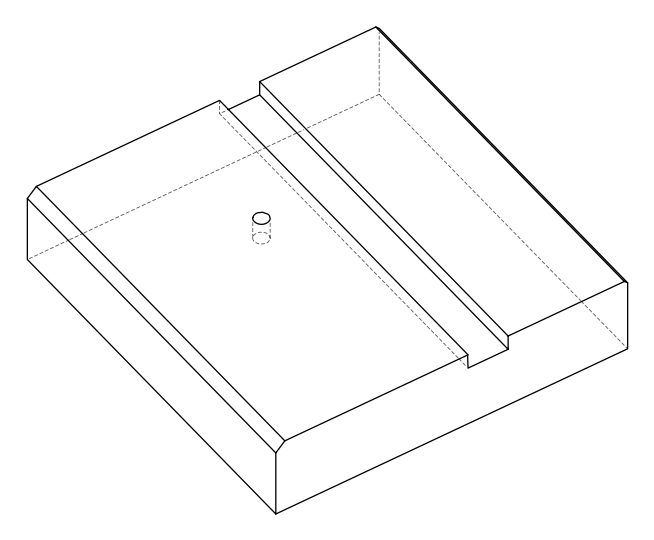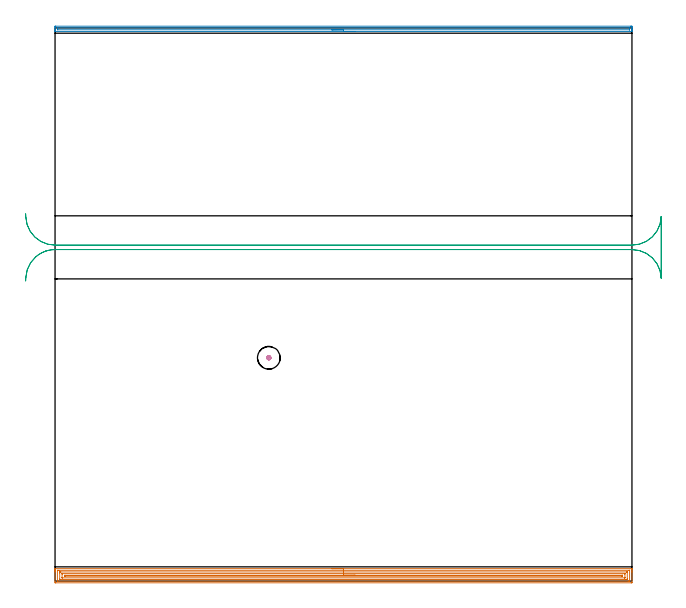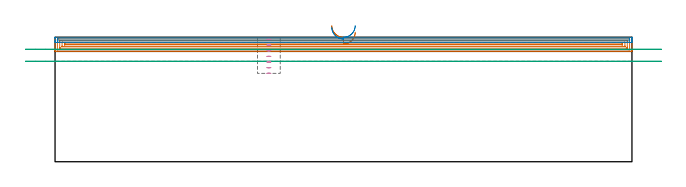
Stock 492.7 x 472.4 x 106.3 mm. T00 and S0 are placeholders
(PLAN: 4 operations, 2 tool changes, 34.1 min)
(1 AREA_MILL | FG_CHAMFER_SURFACE | UGT0205_001 | 19.91 min | 36065 mm3)
(2 AREA_MILL_1 | FG_CHAMFER_SURFACE_1 | UGT0205_001 | 8.05 min | 4990 mm3)
(3 MILL_RECTANGULAR_SLOT | SLOT_RECTANGULAR | UGT0201_020 | Follow Part, ap 12.5, ae 75% | 5.69 min | 543617 mm3)
(4 MILL_BLIND_HOLE_FROM_SOLID_MATERIAL | STEP1POCKET | UGT0201_008 | Spiral | 0.46 min | 9028 mm3)
(TOOL UGT0205_001 | Chamfer Mill 20 x 3 x 45 deg. | D20 FL50 Z2)
(TOOL UGT0201_020 | End mill 50 mm | D50 FL50 Z4)
(TOOL UGT0201_008 | End Mill 16 mm | D16 FL32 Z4)
(OP 1 AREA_MILL)
G17 G21 G94 G90
T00 M6
G54
G17 G0 G90 X236.35 Y10.6 S1061 M3
G43 Z116.3 H0
G94 G1 X236.388 Z115.428 F250.
X236.502 Z114.563
X236.691 Z113.712
X236.953 Z112.88
X237.287 Z112.074
X237.69 Z111.3
X238.158 Z110.564
X238.69 Z109.872
X239.279 Z109.229
X239.922 Z108.64
X240.614 Z108.108
X241.35 Z107.64
X242.124 Z107.237
X242.93 Z106.903
X243.762 Z106.641
X244.614 Z106.452
X245.478 Z106.338
X246.35 Z106.3
X492.526
X492.69 Y10.597 Z106.288
X492.698 Y10.46 Z106.153
X492.7 Y10.318 Z106.017
Y10.045 Z105.745
Y9.363 Z105.058
Y8.147 Z103.843
Y7.613 Z103.307
Y-0.871 Z94.826
X492.697 Y-1.138 Z94.559
X492.69 Y-1.493 Z94.204
X492.446 Y-1.498 Z94.201
X492.079 Y-1.5 Z94.2
X0.621
X0.254 Y-1.498 Z94.201
X0.01 Y-1.493 Z94.204
X0.004 Y-1.138 Z94.559
X0. Y-0.53 Z95.168
Y7.613 Z103.307
Y8.147 Z103.843
Y8.488 Z104.184
Y9.022 Z104.718
Y9.363 Z105.058
Y10.045 Z105.745
Y10.318 Z106.017
X0.002 Y10.46 Z106.153
X0.01 Y10.597 Z106.288
X0.174 Y10.6 Z106.3
X246.35
Y9.186 Z104.886
X490.292 Y9.185 Z104.885
X490.474
X490.644 Y9.181 Z104.881
X490.681 Y9.179 Z104.879
X490.69 Y9.16 Z104.86
X490.694 Y9.129 Z104.829
X490.699 Y8.964 Z104.664
X490.7 Y0.213 Z95.913
X490.696 Y0.079 Z95.779
X490.69 Y-0.027 Z95.673
X490.684 Y-0.079 Z95.621
X490.648 Y-0.081 Z95.619
X490.292 Y-0.085 Z95.615
X490.111 Y-0.086 Z95.614
X489.398
X2.408
X2.226 Y-0.085 Z95.615
X2.056 Y-0.081 Z95.619
X2.019 Y-0.079 Z95.621
X2.01 Y-0.06 Z95.64
X2.006 Y-0.029 Z95.671
X2.001 Y0.136 Z95.836
X2. Y8.887 Z104.587
X2.004 Y9.02 Z104.72
X2.01 Y9.127 Z104.827
X2.016 Y9.179 Z104.879
X2.052 Y9.18 Z104.88
X2.408 Y9.185 Z104.885
X2.589 Y9.186 Z104.886
X3.302
X246.35
Y7.771 Z103.471
X488.343
X488.505 Y7.769 Z103.469
X488.665 Y7.765 Z103.465
X488.691 Y7.756 Z103.456
X488.695 Y7.727 Z103.427
X488.698 Y7.676 Z103.376
X488.7 Y7.613 Z103.313
Y7.422 Z103.122
Y2.171 Z97.871
X488.698 Y1.487 Z97.187
X488.695 Y1.392 Z97.092
X488.69 Y1.346 Z97.046
X488.683 Y1.335 Z97.035
X488.663 Y1.332 Z97.032
X488.505 Y1.33 Z97.03
X487.773 Y1.328 Z97.028
X4.357 Y1.329 Z97.029
X4.195 Y1.331 Z97.031
X4.035 Y1.335 Z97.035
X4.009 Y1.343 Z97.043
X4.005 Y1.373 Z97.073
X4.002 Y1.424 Z97.124
X4. Y1.487 Z97.187
Y1.678 Z97.378
Y6.929 Z102.629
X4.002 Y7.613 Z103.313
X4.005 Y7.708 Z103.408
X4.01 Y7.754 Z103.454
X4.017 Y7.765 Z103.465
X4.037 Y7.768 Z103.468
X4.195 Y7.77 Z103.47
X4.927 Y7.771 Z103.471
X246.35
Y6.357 Z102.057
X486.557
X486.612 Y6.356 Z102.056
X486.67 Y6.353 Z102.053
X486.685 Y6.351 Z102.051
X486.69 Y6.337 Z102.037
X486.693 Y6.288 Z101.988
X486.7 Y5.88 Z101.58
Y3.237 Z98.937
X486.696 Y2.809 Z98.509
X486.692 Y2.756 Z98.456
X486.689 Y2.75 Z98.45
X486.674 Y2.747 Z98.447
X486.632 Y2.744 Z98.444
X486.498 Y2.743 Z98.443
X486.329
X6.143
X6.088 Y2.744 Z98.444
X6.03 Y2.747 Z98.447
X6.015 Y2.749 Z98.449
X6.01 Y2.762 Z98.462
X6.007 Y2.812 Z98.512
X6. Y3.22 Z98.92
Y5.863 Z101.563
X6.005 Y6.291 Z101.991
X6.008 Y6.344 Z102.044
X6.011 Y6.35 Z102.05
X6.026 Y6.353 Z102.053
X6.068 Y6.355 Z102.055
X6.202 Y6.357 Z102.057
X6.371
X246.35
Y4.943 Z100.643
X484.082
X484.472 Y4.941 Z100.641
X484.666 Y4.938 Z100.638
X484.684 Y4.937 Z100.637
X484.69 Y4.927 Z100.627
X484.695 Y4.891 Z100.591
X484.698 Y4.839 Z100.539
X484.699 Y4.339 Z100.039
X484.694 Y4.226 Z99.926
X484.69 Y4.181 Z99.881
X484.682 Y4.164 Z99.864
X484.639 Y4.162 Z99.862
X484.438 Y4.159 Z99.859
X484.037 Y4.157 Z99.857
X483.992
X8.618
X8.228 Y4.159 Z99.859
X8.034 Y4.162 Z99.862
X8.016 Y4.163 Z99.863
X8.01 Y4.173 Z99.873
X8.005 Y4.209 Z99.909
X8.003 Y4.261 Z99.961
X8.009 Y4.753 Z100.453
X8.029 Y4.936 Z100.636
X8.663 Y4.943 Z100.643
X246.35
X247.222 Z100.681
X248.086 Z100.795
X248.938 Z100.984
X249.77 Z101.246
X250.576 Z101.58
X251.35 Z101.983
X252.086 Z102.452
X252.778 Z102.983
X253.421 Z103.572
X254.01 Z104.215
X254.542 Z104.907
X255.01 Z105.643
X255.413 Z106.417
X255.747 Z107.223
X256.009 Z108.055
X256.198 Z108.907
X256.312 Z109.771
X256.35 Z110.643
G0 Z116.3
M5
M2
(OP 2 AREA_MILL_1)
G17 G21 G94 G90
T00 M6
G54
G17 G0 G90 X256.35 Y469.4 S1061 M3
G43 Z116.3 H0
G94 G1 X256.312 Z115.428 F250.
X256.198 Z114.563
X256.009 Z113.712
X255.747 Z112.88
X255.413 Z112.074
X255.01 Z111.3
X254.542 Z110.564
X254.01 Z109.872
X253.421 Z109.229
X252.778 Z108.639
X252.086 Z108.108
X251.35 Z107.64
X250.576 Z107.237
X249.77 Z106.903
X248.938 Z106.641
X248.086 Z106.452
X247.222 Z106.338
X246.35 Z106.3
X0.174
X0.008 Y469.402 Z106.288
X0. Y469.416 Z106.275
Y469.776 Z105.923
Y470.077 Z105.622
Y470.766 Z104.929
Y471.994 Z103.702
Y472.534 Z103.161
Y473.148 Z102.548
X0.003 Y473.417 Z102.278
X0.009 Y473.891 Z101.805
X0.139 Y473.894 Z101.803
X0.621 Y473.9 Z101.8
X491.591
X492.079 Y473.899 Z101.801
X492.561 Y473.894 Z101.803
X492.691 Y473.891 Z101.805
X492.7 Y473.417 Z102.278
Y473.148 Z102.548
Y472.534 Z103.161
Y471.994 Z103.702
Y471.65 Z104.046
Y471.111 Z104.585
Y470.766 Z104.929
Y470.077 Z105.622
Y469.776 Z105.923
Y469.416 Z106.275
X492.692 Y469.402 Z106.288
X492.527 Y469.4 Z106.3
X246.35
Y470.814 Z104.886
X2.359 Y470.815 Z104.885
X2.017 Y470.821 Z104.879
X2.01 Y470.931 Z104.769
X2.003 Y471.167 Z104.533
X2.001 Y471.65 Z104.05
Y472.053 Z103.647
X2.008 Y472.457 Z103.243
X2.01 Y472.479 Z103.221
X2.015 Y472.481 Z103.219
X2.039 Y472.483 Z103.217
X2.091 Y472.485 Z103.215
X2.197 Y472.486 Z103.214
X490.341 Y472.485 Z103.215
X490.683 Y472.479 Z103.221
X490.69 Y472.369 Z103.331
X490.697 Y472.133 Z103.567
X490.699 Y471.65 Z104.05
Y471.247 Z104.453
X490.692 Y470.843 Z104.857
X490.69 Y470.821 Z104.879
X490.685 Y470.819 Z104.881
X490.661 Y470.816 Z104.884
X490.609 Y470.815 Z104.885
X490.503 Y470.814 Z104.886
X246.35
X245.478 Z104.924
X244.614 Z105.038
X243.762 Z105.227
X242.93 Z105.489
X242.124 Z105.823
X241.35 Z106.226
X240.614 Z106.694
X239.922 Z107.225
X239.279 Z107.815
X238.69 Z108.458
X238.158 Z109.15
X237.69 Z109.886
X237.287 Z110.66
X236.953 Z111.466
X236.691 Z112.298
X236.502 Z113.149
X236.388 Z114.014
X236.35 Z114.886
G0 Z116.3
M5
M2
(OP 3 MILL_RECTANGULAR_SLOT)
G17 G21 G94 G90
T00 M6
G54
G17 G0 G90 X-25.117 Y256.328 S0 M3
G43 Z116.3 H0
Z96.05
G94 G1 X-24.97 Y259.324 F250.
G2 X-16.518 Y276.865 R25. F500.
X-7.907 Y281.817 R25. F439.
X0. Y283.1 R25. F344.
G1 X461.955
X471.955 F398.
X492.7 F500.
G2 X517.69 Y258.807 R25.
G1 X517.7
Y311.193
X517.69
G2 X492.7 Y286.9 R25.
G1 X0.
G2 X-24.97 Y310.676 R25.
G1 X-25.117 Y313.672 F250.
G0 Y256.328 Z85.8
G1 X-24.97 Y259.324
G2 X-16.518 Y276.865 R25. F500.
X-7.907 Y281.817 R25. F439.
X0. Y283.1 R25. F344.
G1 X461.955
X471.955 F398.
X492.7 F500.
G2 X517.69 Y258.807 R25.
G1 X517.7
Y311.193
X517.69
G2 X492.7 Y286.9 R25.
G1 X0.
G2 X-24.97 Y310.676 R25.
G1 X-25.117 Y313.672 F250.
G0 Z116.3
M5
M2
(OP 4 MILL_BLIND_HOLE_FROM_SOLID_MATERIAL)
G17 G21 G94 G90
T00 M6
G54
G17 G0 G90 X182.6 Y190.7 S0 M3
G43 Z116.3 H0
Z104.471
G94 G3 X183.45 Y191.55 R0.85 F250.
X182.6 Y192.4 R0.85
X180.9 Y190.7 R1.7
X182.6 Y192.4 R-1.7
X181.75 Y191.55 R0.85
X182.6 Y190.7 R0.85
G0 Z99.643
G3 X183.45 Y191.55 R0.85
X182.6 Y192.4 R0.85
X180.9 Y190.7 R1.7
X182.6 Y192.4 R-1.7
X181.75 Y191.55 R0.85
X182.6 Y190.7 R0.85
G0 Z94.814
G3 X183.45 Y191.55 R0.85
X182.6 Y192.4 R0.85
X180.9 Y190.7 R1.7
X182.6 Y192.4 R-1.7
X181.75 Y191.55 R0.85
X182.6 Y190.7 R0.85
G0 Z89.986
G3 X183.45 Y191.55 R0.85
X182.6 Y192.4 R0.85
X180.9 Y190.7 R1.7
X182.6 Y192.4 R-1.7
X181.75 Y191.55 R0.85
X182.6 Y190.7 R0.85
G0 Z85.157
G3 X183.45 Y191.55 R0.85
X182.6 Y192.4 R0.85
X180.9 Y190.7 R1.7
X182.6 Y192.4 R-1.7
X181.75 Y191.55 R0.85
X182.6 Y190.7 R0.85
G0 Z80.329
G3 X183.45 Y191.55 R0.85
X182.6 Y192.4 R0.85
X180.9 Y190.7 R1.7
X182.6 Y192.4 R-1.7
X181.75 Y191.55 R0.85
X182.6 Y190.7 R0.85
G0 Z75.5
G3 X183.45 Y191.55 R0.85
X182.6 Y192.4 R0.85
X180.9 Y190.7 R1.7
X182.6 Y192.4 R-1.7
X181.75 Y191.55 R0.85
X182.6 Y190.7 R0.85
G0 Z116.3
M5
M2
